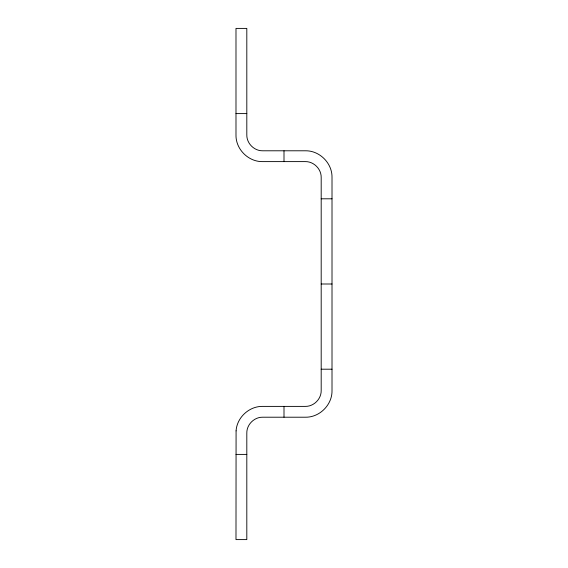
<?xml version="1.0" encoding="UTF-8"?>
<svg xmlns="http://www.w3.org/2000/svg" width="568" height="568" viewBox="0 0 568 568"><rect width="100%" height="100%" fill="white"/><g stroke="black" fill="none" stroke-linecap="round" stroke-linejoin="round"><path stroke-width="0.85" d="M235.99 113.6L246.81 113.6M321.19 198.8L332.01 198.8M321.19 284L332.01 284M321.19 369.2L332.01 369.2M235.99 454.4L246.81 454.4M284 150.79L284 161.61M284 406.39L284 417.21M236.082 430.863L235.99 539.6L246.81 539.6L246.81 433.214C246.555 424.651 254.223 416.969 262.785 417.21L305.385 417.21C319.585 417.508 332.294 404.814 332.01 390.614L332.01 177.386C332.294 163.186 319.585 150.492 305.385 150.79L262.785 150.79C254.223 151.031 246.555 143.349 246.81 134.786L246.81 28.4L235.99 28.4L235.99 135.014C235.706 149.214 248.415 161.908 262.615 161.61L305.215 161.61C313.777 161.369 321.445 169.051 321.19 177.614L321.19 390.386C321.445 398.949 313.777 406.631 305.215 406.39L262.615 406.39C249.182 406.148 236.927 417.459 236.082 430.863"/></g></svg>
